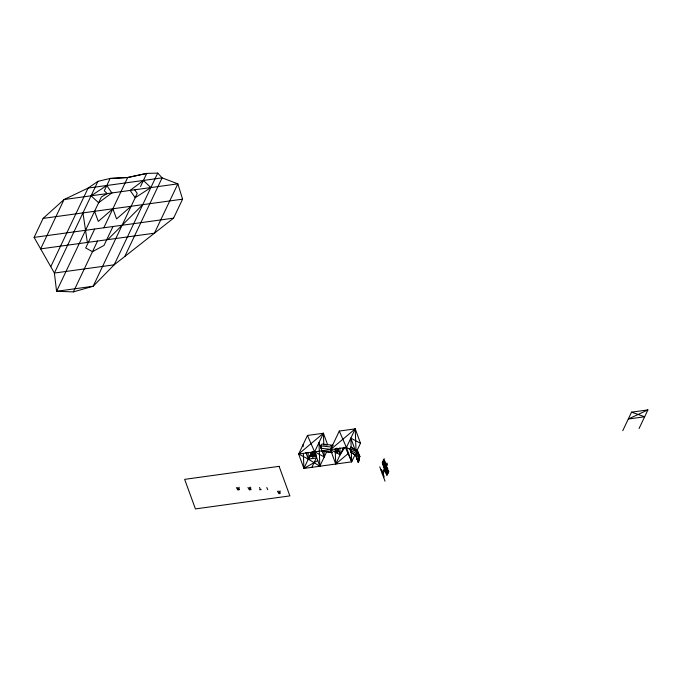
<?xml version="1.0" encoding="UTF-8"?>
<svg xmlns="http://www.w3.org/2000/svg" width="682" height="682" viewBox="0 0 682 682"><rect width="100%" height="100%" fill="white"/><g stroke="black" fill="none" stroke-linecap="round" stroke-linejoin="round"><path stroke-width="1.02" d="M277.429 491.262L278.938 493.674L280.072 493.512L280.08 490.895M350.787 447.136L357.547 450.87L359.832 456.309L358.51 458.304L358.4 462.473L355.561 455.175L350.974 452.473L350.13 448.526L350.787 447.136L357.462 451.075L359.465 456.301L358.4 462.473L355.646 454.971L350.974 452.473L351.307 451.774L351.699 452.857M315.212 456.966L315.263 455.303L316.116 454.323L310.191 455.141M350.13 448.526L357.001 452.021L359.354 457.315L358.4 462.473L358.007 460.793M359.832 456.309L359.226 456.804L359.832 456.309L358.4 462.473L358.348 460.393M355.561 455.175L357.462 451.075M357.001 452.021L356.362 453.385L358.51 458.304L356.95 459.276M357.189 451.663L357.547 450.87M348.101 453.649L335.715 464.033L335.186 449.233L336.26 452.703L338.025 448.986L338.11 451.356L337.232 453.215L335.655 448.884L335.212 449.813L336.26 452.703L336.703 451.774M127.952 177.448L146.741 173.416L157.738 173.092L162.111 177.874L177.866 183.85L182.58 199.17L173.56 218.163L114.192 264.812L93.161 286.252L73.392 291.879L56.58 291.291L54.389 273.056L34.1 237.387L43.119 218.393L64.065 199.536L88.106 188.07L97.944 181.335L110.16 178.454L127.483 177.508M50.775 266.688L88.106 188.07L162.111 177.874L124.78 256.492M97.944 181.335L54.389 273.056L114.192 264.812L157.738 173.092M94.687 229.041L85.702 247.958L92.479 251.684L103.996 245.435L112.982 226.518M73.392 291.879L97.535 241.036M103.835 227.779L127.696 177.516L146.741 173.416L140.526 186.493M238.657 489.574L237.745 487.391M250.209 489.506L249.305 487.323M260.43 489.65L259.518 487.468M267.711 489.693L266.807 487.511M279.663 493.265L278.75 491.074M355.194 454.408L351.665 461.842L303.882 468.423L298.648 454.033L307.471 435.448L323.421 433.249L327.616 444.766M317.769 460.589L303.882 468.423L311.606 452.166L313.601 451.885M323.831 445.09L323.421 433.249L314.598 451.834L319.832 466.224L326.678 451.825M312.288 458.585L315.596 451.612M311.862 467.323L316.278 458.031L308.298 459.131L298.648 454.033L323.421 433.249M331.179 449.387L321.103 448.296L321.546 447.358L321.017 445.917L321.895 444.067L332.987 445.261M356.959 450.691L360.488 443.257L355.245 428.859L339.295 431.058L330.472 449.643L335.715 464.033L343.651 447.315M351.307 451.774L351.665 461.842L346.422 447.443L355.245 428.859L356.004 450.572M357.317 459.293L357.547 458.79M384.213 458.654L382.227 462.839L386.89 475.635L388.876 471.458M382.755 464.28L384.742 460.103M381.076 470.367L381.519 469.438L384.145 476.65L383.702 477.579M383.284 465.721L385.27 461.543M383.804 467.161L385.79 462.984M382.125 473.248L386.975 463.035L387.504 464.476L382.653 474.698M385.381 471.492L387.367 467.306M385.91 472.933L387.896 468.747M386.43 474.374L388.416 470.196M622.76 430.683L631.549 412.167L647.9 409.916L639.068 428.518M313.115 451.663L308.298 459.131L319.832 466.224L319.005 442.541L324.248 456.931L314.598 451.834L307.471 435.448M344.939 447.281L340.122 454.741L330.472 449.643L355.245 428.859M358.51 458.304L359.354 457.315M239.45 489.463L237.865 489.991L236.398 487.579M251.002 489.403L249.416 489.932L247.95 487.511M261.223 489.54L259.637 489.761M107.73 239.629L142.751 204.66M131.149 206.262L116.596 218.888L112.854 208.777L98.31 221.411L94.559 211.301M647.9 409.916L628.301 419.021L644.652 416.762L631.549 412.167M43.119 218.393L182.58 199.17M34.1 237.387L173.56 218.163M298.648 454.033L346.422 447.443L350.156 449.421M310.728 454.024L314.709 453.47M309.756 456.062L315.263 455.303L316.15 455.883L309.398 456.812M127.696 177.516L110.16 178.454L104.286 190.815L107.245 193.586L101.405 196.893L56.58 291.291L93.161 286.252L137.227 193.441L134.686 189.801M323.873 444.69L326.9 445.014M330.923 445.448L332.944 445.67M332.108 447.119L321.017 445.917L321.103 448.287M332.194 452.669L322.151 451.177L332.228 452.268M356.362 453.385L350.19 450.308L350.522 449.608L351.247 449.992M351.153 447.332L350.829 438.151L360.488 443.257M322.151 451.177L323.123 451.689M249.731 488.764L250.686 489.753L250.652 487.136M238.18 488.824L239.135 489.821L239.101 487.204M339.295 431.058L346.422 447.443M345.322 447.273L351.665 461.842M383.719 459.702L388.382 472.498M383.224 460.751L387.887 473.547M382.73 461.791L387.385 474.587M379.763 466.761L385.015 481.185M350.829 438.151L355.373 450.623M338.025 448.986L340.122 454.741L339.883 447.835M336.882 447.997L338.11 451.356M305.851 452.413L308.298 459.131L308.059 452.226M82.957 212.903L87.347 242.442M324.035 450.845L324.248 456.931M303.055 444.741L303.123 446.71M303.371 453.624L303.882 468.423M64.065 199.536L40.639 248.879L154.43 233.193L177.866 183.85L64.065 199.536M143.399 180.449L130.109 190.431L135.198 197.712L150.867 187.576L143.399 180.449M111.822 192.955L98.617 202.759L91.064 195.819L106.818 185.495L111.822 192.955M279.1 466.335L184.651 479.352L195.419 508.908L289.867 495.891L279.1 466.335"/></g></svg>
